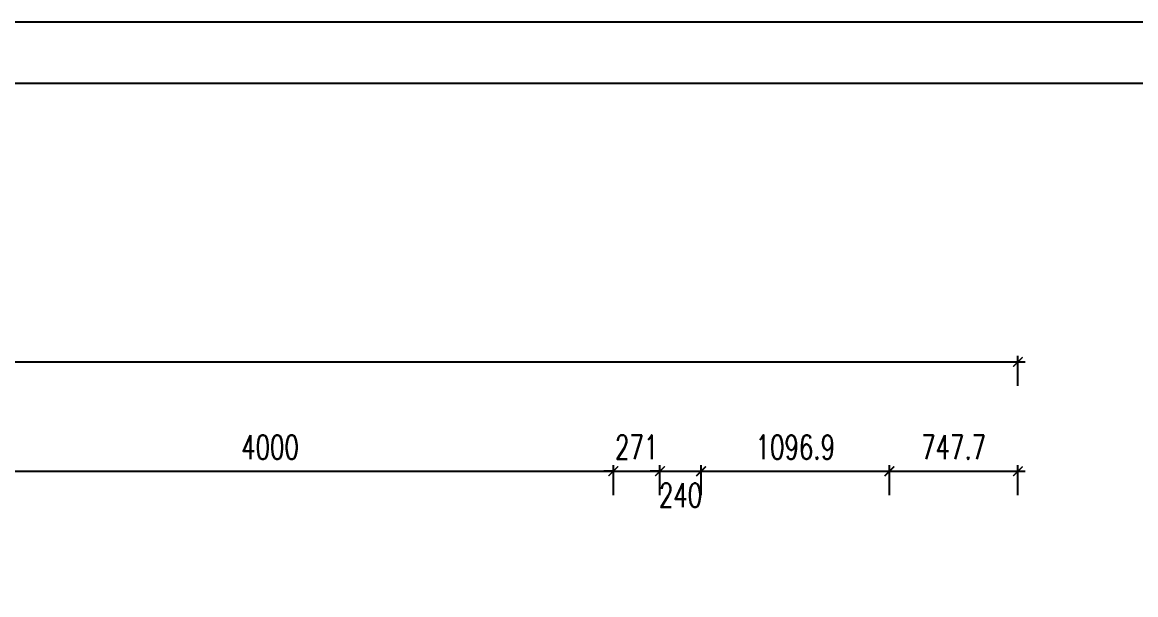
# Model space of a CAD drawing. Header units: millimetres. Extents: x 0 to 37570, y -10972 to 32224.
# Drawn here: x 11509 to 17995, y 28889 to 32224 of the extents above; entities that cross this region are included whole.
import ezdxf

# ---------------------------------------------------------------- set-up
doc = ezdxf.new("R2010")
doc.units = ezdxf.units.MM
doc.header["$LTSCALE"] = 10
doc.header["$MEASUREMENT"] = 0
for name, color, linetype in [('E11-标题', 2, 'BYLAYER'), ('P11-平面尺寸标注', 1, 'BYLAYER'), ('T-图框', 1, 'BYLAYER')]:
    doc.layers.add(name, color=color, linetype=linetype)
doc.styles.add('DIMTEXT', font='simplex.shx', dxfattribs={"width": 0.7, "bigfont": 'gbcbig.shx'})
doc.dimstyles.new('Bim', dxfattribs={"dimscale": 25, "dimtxt": 2, "dimasz": 0.8, "dimexe": 0.5, "dimexo": 0.5, "dimgap": 1, "dimtad": 4, "dimdec": 4, "dimrnd": 1, "dimdsep": 46, "dimtxsty": 'DIMTEXT', "dimblk": 'ARCHTICK', "dimcen": 2.5, "dimdle": 0.6, "dimclrd": 1, "dimclre": 1, "dimclrt": 2, "dimadec": 0, "dimazin": 0, "dimtfac": 1, "dimtdec": 4, "dimtix": 1, "dimtmove": 2, "dimatfit": 3, "dimldrblk": 'ARCHTICK', "dimfxlon": 1, "dimtolj": 1, "dimtzin": 0, "dimarcsym": 0})
doc.dimstyles.new('Kujiale', dxfattribs={"dimscale": 25, "dimtxt": 2, "dimasz": 0.8, "dimexe": 0.5, "dimexo": 0.5, "dimgap": 1, "dimtad": 1, "dimdec": 4, "dimrnd": 1, "dimdsep": 46, "dimtxsty": 'DIMTEXT', "dimblk": 'ARCHTICK', "dimcen": 2.5, "dimdle": 0.6, "dimclrd": 1, "dimclre": 1, "dimclrt": 2, "dimadec": 0, "dimazin": 0, "dimtfac": 1, "dimtdec": 4, "dimtix": 1, "dimtmove": 2, "dimatfit": 3, "dimldrblk": 'ARCHTICK', "dimfxlon": 1, "dimtolj": 1, "dimtzin": 0, "dimarcsym": 0})

# ---------------------------------------------------------------- blocks, each defined once
blk = doc.blocks.new('_ArchTick')
at = {"layer": 'E11-标题', "color": 1, "const_width": 0.15}
blk.add_lwpolyline([(-0.5, -0.5), (0.5, 0.5)], dxfattribs=at)
blk = doc.blocks.new('*D69')
at = {"layer": 'Defpoints', "color": 0, "transparency": 16777216}
for p in [(17308, 30245.6), (4994, 30070.6), (17308, 30070.6)]:
    blk.add_point(p, dxfattribs=at)
at = {"layer": 'P11-平面尺寸标注', "color": 1, "lineweight": -2, "transparency": 16777216}
for p, q in [((4952, 30245.6), (17350, 30245.6)), ((4994, 30105.6), (4994, 30280.6)), ((17308, 30105.6), (17308, 30280.6))]:
    blk.add_line(p, q, dxfattribs=at)
at = {"layer": 'P11-平面尺寸标注', "color": 1, "lineweight": -2, "transparency": 16777216, "xscale": 56, "yscale": 56, "zscale": 56, "rotation": 180}
blk.add_blockref('_ArchTick', (4994, 30245.6), dxfattribs=at)
at = {"layer": 'P11-平面尺寸标注', "color": 1, "lineweight": -2, "transparency": 16777216, "xscale": 56, "yscale": 56, "zscale": 56}
blk.add_blockref('_ArchTick', (17308, 30245.6), dxfattribs=at)
at = {"layer": 'P11-平面尺寸标注', "color": 2, "transparency": 16777216, "insert": (11151, 30385.6), "char_height": 140, "attachment_point": 5, "style": 'DIMTEXT'}
blk.add_mtext('\\A1;12313.9', dxfattribs=at)
blk = doc.blocks.new('*D96')
at = {"layer": 'Defpoints', "color": 0, "transparency": 16777216}
for p in [(14952.4, 29608.6), (10952.4, 29433.6), (14952.4, 29433.6)]:
    blk.add_point(p, dxfattribs=at)
at = {"layer": 'P11-平面尺寸标注', "color": 1, "lineweight": -2, "transparency": 16777216}
for p, q in [((10952.4, 29468.6), (10952.4, 29643.6)), ((14952.4, 29468.6), (14952.4, 29643.6)), ((10910.4, 29608.6), (14994.4, 29608.6))]:
    blk.add_line(p, q, dxfattribs=at)
at = {"layer": 'P11-平面尺寸标注', "color": 1, "lineweight": -2, "transparency": 16777216, "xscale": 56, "yscale": 56, "zscale": 56, "rotation": 180}
blk.add_blockref('_ArchTick', (10952.4, 29608.6), dxfattribs=at)
at = {"layer": 'P11-平面尺寸标注', "color": 1, "lineweight": -2, "transparency": 16777216, "xscale": 56, "yscale": 56, "zscale": 56}
blk.add_blockref('_ArchTick', (14952.4, 29608.6), dxfattribs=at)
at = {"layer": 'P11-平面尺寸标注', "color": 2, "transparency": 16777216, "insert": (12952.4, 29748.6), "char_height": 140, "attachment_point": 5, "style": 'DIMTEXT'}
blk.add_mtext('\\A1;4000', dxfattribs=at)
blk = doc.blocks.new('*D97')
at = {"layer": 'Defpoints', "color": 0, "transparency": 16777216}
for p in [(15223.4, 29608.6), (14952.4, 29433.6), (15223.4, 29433.6)]:
    blk.add_point(p, dxfattribs=at)
at = {"layer": 'P11-平面尺寸标注', "color": 1, "lineweight": -2, "transparency": 16777216}
for p, q in [((14952.4, 29468.6), (14952.4, 29643.6)), ((15223.4, 29468.6), (15223.4, 29643.6)), ((14952.4, 29608.6), (14896.4, 29608.6)), ((14952.4, 29608.6), (15223.4, 29608.6)), ((15223.4, 29608.6), (15279.4, 29608.6))]:
    blk.add_line(p, q, dxfattribs=at)
at = {"layer": 'P11-平面尺寸标注', "color": 1, "lineweight": -2, "transparency": 16777216, "xscale": 56, "yscale": 56, "zscale": 56}
blk.add_blockref('_ArchTick', (14952.4, 29608.6), dxfattribs=at)
at = {"layer": 'P11-平面尺寸标注', "color": 1, "lineweight": -2, "transparency": 16777216, "xscale": 56, "yscale": 56, "zscale": 56, "rotation": 180}
blk.add_blockref('_ArchTick', (15223.4, 29608.6), dxfattribs=at)
at = {"layer": 'P11-平面尺寸标注', "color": 2, "transparency": 16777216, "insert": (15087.9, 29748.6), "char_height": 140, "attachment_point": 5, "style": 'DIMTEXT'}
blk.add_mtext('\\A1;271', dxfattribs=at)
blk = doc.blocks.new('*D159')
at = {"layer": 'Defpoints', "color": 0, "transparency": 16777216}
for p in [(15463.4, 29608.6), (15223.4, 29433.6), (15463.4, 29433.6)]:
    blk.add_point(p, dxfattribs=at)
at = {"layer": 'P11-平面尺寸标注', "color": 1, "lineweight": -2, "transparency": 16777216}
for p, q in [((15223.4, 29468.6), (15223.4, 29643.6)), ((15463.4, 29468.6), (15463.4, 29643.6)), ((15223.4, 29608.6), (15167.4, 29608.6)), ((15223.4, 29608.6), (15463.4, 29608.6)), ((15463.4, 29608.6), (15519.4, 29608.6))]:
    blk.add_line(p, q, dxfattribs=at)
at = {"layer": 'P11-平面尺寸标注', "color": 1, "lineweight": -2, "transparency": 16777216, "xscale": 56, "yscale": 56, "zscale": 56}
blk.add_blockref('_ArchTick', (15223.4, 29608.6), dxfattribs=at)
at = {"layer": 'P11-平面尺寸标注', "color": 1, "lineweight": -2, "transparency": 16777216, "xscale": 56, "yscale": 56, "zscale": 56, "rotation": 180}
blk.add_blockref('_ArchTick', (15463.4, 29608.6), dxfattribs=at)
at = {"layer": 'P11-平面尺寸标注', "color": 2, "transparency": 16777216, "insert": (15343.4, 29468.6), "char_height": 140, "attachment_point": 5, "style": 'DIMTEXT'}
blk.add_mtext('\\A1;240', dxfattribs=at)
blk = doc.blocks.new('*D98')
at = {"layer": 'Defpoints', "color": 0, "transparency": 16777216}
for p in [(16560.3, 29608.6), (15463.4, 29433.6), (16560.3, 29433.6)]:
    blk.add_point(p, dxfattribs=at)
at = {"layer": 'P11-平面尺寸标注', "color": 1, "lineweight": -2, "transparency": 16777216}
for p, q in [((15463.4, 29468.6), (15463.4, 29643.6)), ((16560.3, 29468.6), (16560.3, 29643.6)), ((15421.4, 29608.6), (16602.3, 29608.6))]:
    blk.add_line(p, q, dxfattribs=at)
at = {"layer": 'P11-平面尺寸标注', "color": 1, "lineweight": -2, "transparency": 16777216, "xscale": 56, "yscale": 56, "zscale": 56, "rotation": 180}
blk.add_blockref('_ArchTick', (15463.4, 29608.6), dxfattribs=at)
at = {"layer": 'P11-平面尺寸标注', "color": 1, "lineweight": -2, "transparency": 16777216, "xscale": 56, "yscale": 56, "zscale": 56}
blk.add_blockref('_ArchTick', (16560.3, 29608.6), dxfattribs=at)
at = {"layer": 'P11-平面尺寸标注', "color": 2, "transparency": 16777216, "insert": (16011.9, 29748.6), "char_height": 140, "attachment_point": 5, "style": 'DIMTEXT'}
blk.add_mtext('\\A1;1096.9', dxfattribs=at)
blk = doc.blocks.new('*D99')
at = {"layer": 'Defpoints', "color": 0, "transparency": 16777216}
for p in [(17308, 29608.6), (16560.3, 29433.6), (17308, 29433.6)]:
    blk.add_point(p, dxfattribs=at)
at = {"layer": 'P11-平面尺寸标注', "color": 1, "lineweight": -2, "transparency": 16777216}
for p, q in [((16560.3, 29468.6), (16560.3, 29643.6)), ((17308, 29468.6), (17308, 29643.6)), ((16518.3, 29608.6), (17350, 29608.6))]:
    blk.add_line(p, q, dxfattribs=at)
at = {"layer": 'P11-平面尺寸标注', "color": 1, "lineweight": -2, "transparency": 16777216, "xscale": 56, "yscale": 56, "zscale": 56, "rotation": 180}
blk.add_blockref('_ArchTick', (16560.3, 29608.6), dxfattribs=at)
at = {"layer": 'P11-平面尺寸标注', "color": 1, "lineweight": -2, "transparency": 16777216, "xscale": 56, "yscale": 56, "zscale": 56}
blk.add_blockref('_ArchTick', (17308, 29608.6), dxfattribs=at)
at = {"layer": 'P11-平面尺寸标注', "color": 2, "transparency": 16777216, "insert": (16934.1, 29748.6), "char_height": 140, "attachment_point": 5, "style": 'DIMTEXT'}
blk.add_mtext('\\A1;747.7', dxfattribs=at)

msp = doc.modelspace()

# ---------------------------------------------------------------- linework, layer by layer
at = {"layer": 'T-图框', "color": 8}
msp.add_lwpolyline([(0, 11434.5), (29400, 11434.5), (29400, 32224.5), (0, 32224.5), (0, 11434.5)], dxfattribs=at)
at = {"layer": 'T-图框'}
msp.add_lwpolyline([(357, 14136.5), (21945, 14136.5), (21945, 31867.5), (357, 31867.5), (357, 14136.5)], dxfattribs=at)

# ---------------------------------------------------------------- dimensions: what is measured, and where the dimension line sits
at = {"layer": 'P11-平面尺寸标注'}
for p1, p2, text, dimstyle, picture, middle in [((4994.03027, 30070.56836), (17307.9707, 30070.56836), '12313.9', 'Kujiale', '*D69', (11151.00049, 30385.56836)), ((10952.37402, 29433.56836), (14952.37402, 29433.56836), '4000', 'Kujiale', '*D96', (12952.37402, 29748.56836)), ((14952.37402, 29433.56836), (15223.41113, 29433.56836), '271', 'Kujiale', '*D97', (15087.89258, 29748.56836)), ((15463.41113, 29433.56836), (16560.30078, 29433.56836), '1096.9', 'Kujiale', '*D98', (16011.85596, 29748.56836)), ((16560.30078, 29433.56836), (17307.9707, 29433.56836), '747.7', 'Kujiale', '*D99', (16934.13574, 29748.56836)), ((15223.41113, 29433.56836), (15463.41113, 29433.56836), '240', 'Bim', '*D159', (15343.41113, 29468.56836))]:
    dim = msp.add_aligned_dim(p1=p1, p2=p2, distance=175, text=text, dimstyle=dimstyle, override={"dimscale": 70}, dxfattribs=at)
    dim.commit()
    dim.dimension.update_dxf_attribs({"geometry": picture, "text_midpoint": middle})

doc.saveas('drawing.dxf')
